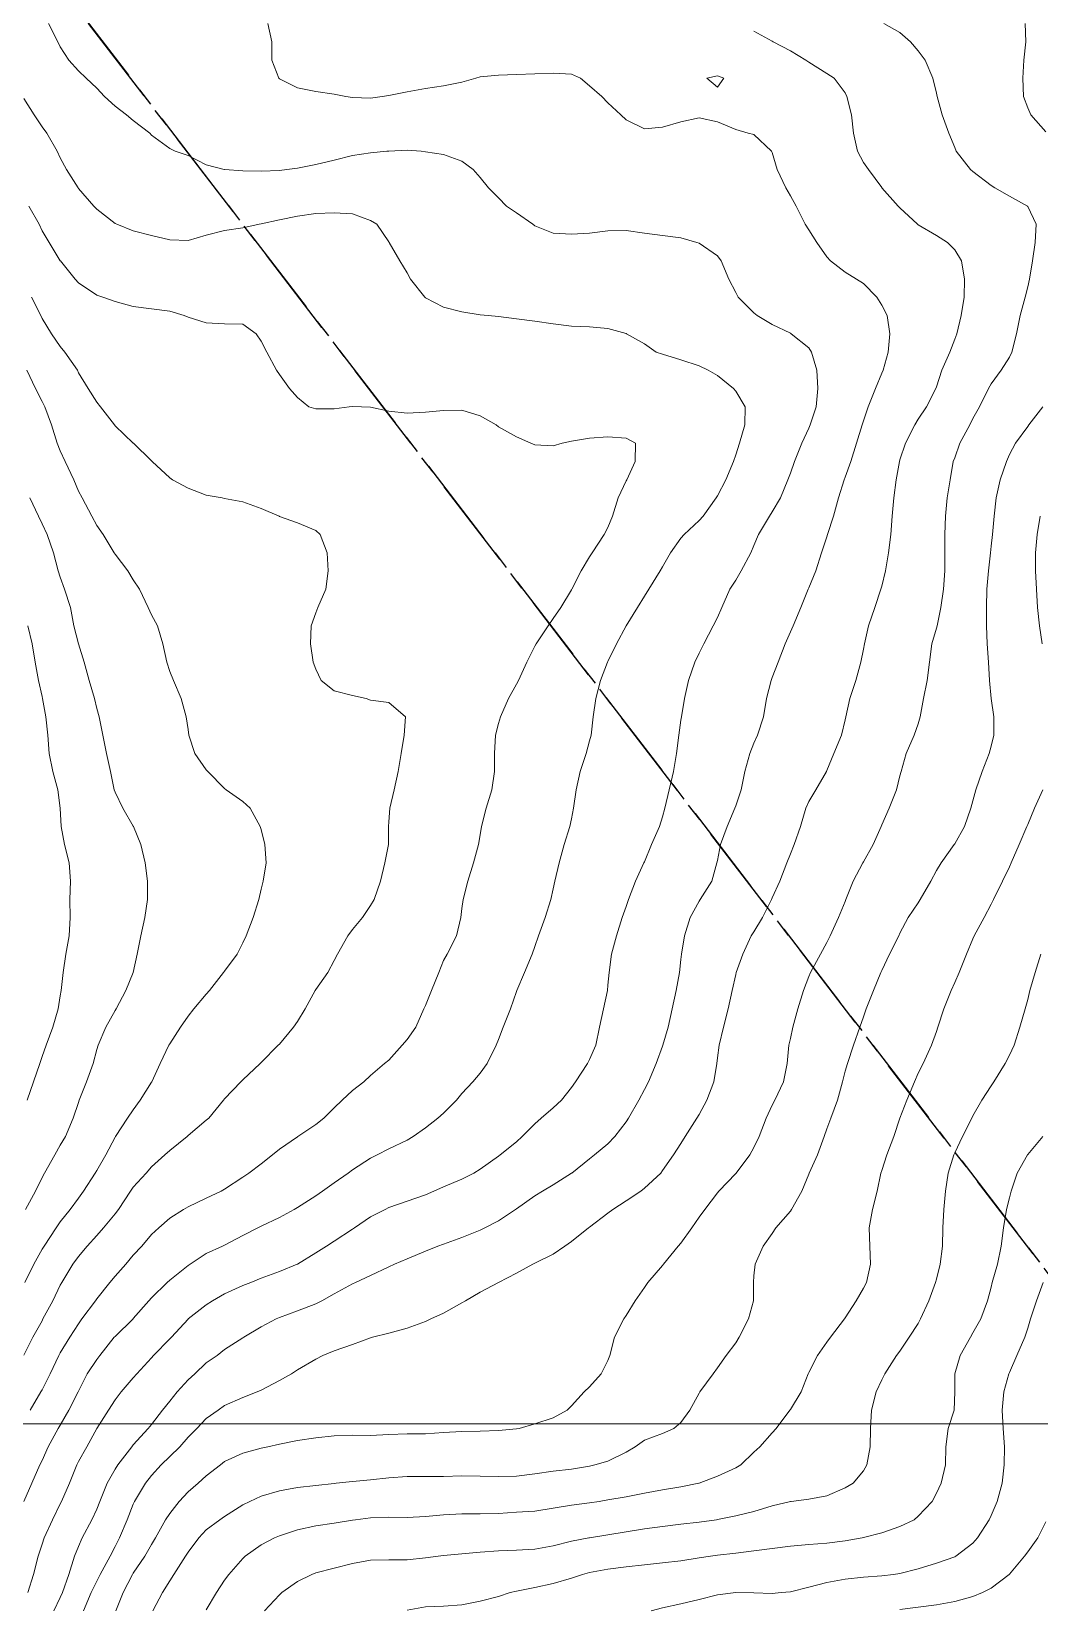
# Model space of a CAD drawing. Header units: centimetres. Extents: x 0 to 642158, y -847 to 649707.
# Drawn here: x 617182.96 to 617210.57, y 620282.32 to 620325.53 of the extents above; entities that cross this region are included whole.
import ezdxf

# ---------------------------------------------------------------- set-up
doc = ezdxf.new("R2010")
doc.units = ezdxf.units.CM
doc.header["$MEASUREMENT"] = 0
doc.linetypes.add('CENTERX2', pattern=[4, 2.5, -0.5, 0.5, -0.5])
doc.layers.add('MEV_grille', color=254, linetype='Continuous', lineweight=9)
doc.layers.add('WAL_topographie 0.5', color=253, linetype='Continuous', lineweight=20)
doc.layers.add('SPW_parcellaire cadastral', color=7, linetype='CENTERX2', lineweight=25, true_color=0xff0542)

# ---------------------------------------------------------------- blocks, each defined once
blk = doc.blocks.new('*U114')
at = {"layer": 'MEV_grille', "transparency": 33554687}
blk.add_lwpolyline([(-1338.461, 0), (1338.461, 0)], dxfattribs=at)
blk = doc.blocks.new('*U115')
at = {"layer": 'MEV_grille', "color": 0, "linetype": 'ByBlock', "lineweight": -2, "transparency": 16777216}
blk.add_blockref('*U114', (0, -2100), dxfattribs=at)

msp = doc.modelspace()

# ---------------------------------------------------------------- linework, layer by layer
at = {"layer": 'SPW_parcellaire cadastral'}
for points in [[(617146.257, 620375.609), (617171.917, 620342.183), (617234.747, 620260.301), (617106.707, 620158.882), (617115.103, 620149.589), (617064.759, 620106.478), (617053.863, 620117.239), (616968.009, 620182.814), (616937.386, 620218.037), (616956.282, 620268.99), (616938.408, 620293.768), (616934.252, 620317.224), (616964.517, 620340.941), (617015.701, 620270.757), (617035.118, 620286.317), (617053.068, 620300.715), (617070.714, 620314.879), (617111.129, 620347.351), (617146.257, 620375.609)], [(617171.917, 620342.183), (617188.127, 620354.816), (617257.267, 620270.606), (617248.531, 620260.549), (617234.747, 620260.301), (617171.917, 620342.183)]]:
    msp.add_lwpolyline(points, dxfattribs=at)
at = {"layer": 'WAL_topographie 0.5'}
for points in [[(617183.424, 620325.75), (617183.681, 620325.25), (617183.75, 620325.111), (617183.986, 620324.75), (617184.25, 620324.451), (617184.455, 620324.25), (617184.75, 620323.978), (617184.962, 620323.75), (617185.25, 620323.49), (617185.561, 620323.25), (617185.75, 620323.093), (617186.199, 620322.75), (617186.25, 620322.69), (617186.75, 620322.326), (617186.894, 620322.25), (617187.25, 620322.131), (617187.75, 620321.875), (617188.237, 620321.75), (617188.25, 620321.747), (617188.75, 620321.716), (617189.25, 620321.708), (617189.75, 620321.725), (617189.956, 620321.75), (617190.25, 620321.79), (617190.75, 620321.885), (617191.25, 620322.008), (617191.75, 620322.136), (617192.25, 620322.208), (617192.69, 620322.25), (617192.75, 620322.256), (617193.25, 620322.278), (617193.632, 620322.25), (617193.75, 620322.238), (617194.25, 620322.163), (617194.75, 620321.983), (617195.058, 620321.75), (617195.25, 620321.536), (617195.483, 620321.25), (617195.75, 620320.976), (617195.974, 620320.75), (617196.25, 620320.566), (617196.69, 620320.25), (617196.75, 620320.205), (617197.25, 620320.003), (617197.75, 620319.983), (617198.25, 620320.01), (617198.75, 620320.067), (617199.25, 620320.083), (617199.75, 620320.008), (617200.25, 620319.943), (617200.75, 620319.882), (617201.189, 620319.75), (617201.25, 620319.731), (617201.75, 620319.385), (617201.852, 620319.25), (617202.065, 620318.75), (617202.25, 620318.383), (617202.318, 620318.25), (617202.75, 620317.821), (617202.843, 620317.75), (617203.25, 620317.506), (617203.75, 620317.264), (617203.771, 620317.25), (617204.25, 620316.865), (617204.328, 620316.75), (617204.474, 620316.25), (617204.503, 620315.75), (617204.452, 620315.25), (617204.288, 620314.75), (617204.25, 620314.659), (617204.064, 620314.25), (617203.864, 620313.75), (617203.75, 620313.431), (617203.681, 620313.25), (617203.477, 620312.75), (617203.25, 620312.367), (617203.179, 620312.25), (617202.873, 620311.75), (617202.75, 620311.444), (617202.663, 620311.25), (617202.403, 620310.75), (617202.25, 620310.495), (617202.093, 620310.25), (617201.868, 620309.75), (617201.75, 620309.476), (617201.634, 620309.25), (617201.375, 620308.75), (617201.25, 620308.5), (617201.135, 620308.25), (617200.962, 620307.75), (617200.847, 620307.25), (617200.762, 620306.75), (617200.75, 620306.659), (617200.697, 620306.25), (617200.627, 620305.75), (617200.543, 620305.25), (617200.431, 620304.75), (617200.314, 620304.25), (617200.25, 620304.014), (617200.167, 620303.75), (617199.947, 620303.25), (617199.75, 620302.776), (617199.737, 620302.75), (617199.506, 620302.25), (617199.313, 620301.75), (617199.25, 620301.553), (617199.144, 620301.25), (617198.987, 620300.75), (617198.851, 620300.25), (617198.781, 620299.75), (617198.75, 620299.397), (617198.736, 620299.25), (617198.628, 620298.75), (617198.52, 620298.25), (617198.419, 620297.75), (617198.25, 620297.364), (617198.193, 620297.25), (617197.862, 620296.75), (617197.75, 620296.59), (617197.479, 620296.25), (617197.25, 620296.033), (617196.926, 620295.75), (617196.75, 620295.598), (617196.404, 620295.25), (617196.25, 620295.106), (617195.799, 620294.75), (617195.75, 620294.715), (617195.25, 620294.359), (617195.077, 620294.25), (617194.75, 620294.079), (617194.25, 620293.869), (617193.979, 620293.75), (617193.75, 620293.65), (617193.25, 620293.478), (617192.75, 620293.302), (617192.649, 620293.25), (617192.25, 620293.046), (617191.811, 620292.75), (617191.75, 620292.71), (617191.25, 620292.38), (617191.039, 620292.25), (617190.75, 620292.063), (617190.25, 620291.754), (617190.242, 620291.75), (617189.75, 620291.552), (617189.25, 620291.367), (617188.965, 620291.25), (617188.75, 620291.165), (617188.25, 620290.939), (617187.921, 620290.75), (617187.75, 620290.641), (617187.257, 620290.25), (617187.25, 620290.244), (617186.794, 620289.75), (617186.75, 620289.703), (617186.306, 620289.25), (617186.25, 620289.188), (617185.848, 620288.75), (617185.75, 620288.641), (617185.421, 620288.25), (617185.25, 620288.038), (617185.068, 620287.75), (617184.75, 620287.252), (617184.749, 620287.25), (617184.475, 620286.75), (617184.25, 620286.344), (617184.203, 620286.25), (617183.998, 620285.75), (617183.782, 620285.25), (617183.75, 620285.188), (617183.535, 620284.75), (617183.307, 620284.25), (617183.25, 620284.081), (617183.142, 620283.75), (617183.017, 620283.25), (617182.859, 620282.75)], [(617189.438, 620325.75), (617189.542, 620325.25), (617189.542, 620324.75), (617189.732, 620324.25), (617189.75, 620324.235), (617190.25, 620323.993), (617190.75, 620323.89), (617191.25, 620323.814), (617191.573, 620323.75), (617191.75, 620323.726), (617192.25, 620323.708), (617192.568, 620323.75), (617192.75, 620323.779), (617193.25, 620323.88), (617193.75, 620323.968), (617194.25, 620324.043), (617194.75, 620324.148), (617195.129, 620324.25), (617195.25, 620324.287), (617195.75, 620324.334), (617196.25, 620324.352), (617196.75, 620324.371), (617197.25, 620324.388), (617197.75, 620324.362), (617197.995, 620324.25), (617198.25, 620324.042), (617198.583, 620323.75), (617198.75, 620323.577), (617199.103, 620323.25), (617199.25, 620323.114), (617199.75, 620322.869), (617200.25, 620322.912), (617200.75, 620323.06), (617201.25, 620323.17), (617201.75, 620323.058), (617202.25, 620322.849), (617202.59, 620322.75), (617202.75, 620322.708), (617203.233, 620322.25), (617203.25, 620322.214), (617203.387, 620321.75), (617203.621, 620321.25), (617203.75, 620321.033), (617203.911, 620320.75), (617204.157, 620320.25), (617204.25, 620320.102), (617204.477, 620319.75), (617204.75, 620319.356), (617204.851, 620319.25), (617205.25, 620318.937), (617205.56, 620318.75), (617205.75, 620318.624), (617206.116, 620318.25), (617206.25, 620318.034), (617206.396, 620317.75), (617206.474, 620317.25), (617206.425, 620316.75), (617206.286, 620316.25), (617206.25, 620316.169), (617206.079, 620315.75), (617205.878, 620315.25), (617205.75, 620314.868), (617205.711, 620314.75), (617205.559, 620314.25), (617205.408, 620313.75), (617205.25, 620313.316), (617205.223, 620313.25), (617205.064, 620312.75), (617204.929, 620312.25), (617204.769, 620311.75), (617204.75, 620311.681), (617204.605, 620311.25), (617204.443, 620310.75), (617204.25, 620310.288), (617204.235, 620310.25), (617204.037, 620309.75), (617203.826, 620309.25), (617203.75, 620309.079), (617203.606, 620308.75), (617203.418, 620308.25), (617203.25, 620307.832), (617203.218, 620307.75), (617203.099, 620307.25), (617203.012, 620306.75), (617202.846, 620306.25), (617202.75, 620306.033), (617202.641, 620305.75), (617202.504, 620305.25), (617202.397, 620304.75), (617202.25, 620304.316), (617202.228, 620304.25), (617202.018, 620303.75), (617201.836, 620303.25), (617201.75, 620302.814), (617201.736, 620302.75), (617201.596, 620302.25), (617201.282, 620301.75), (617201.25, 620301.701), (617201.008, 620301.25), (617200.845, 620300.75), (617200.766, 620300.25), (617200.75, 620300.102), (617200.712, 620299.75), (617200.622, 620299.25), (617200.506, 620298.75), (617200.401, 620298.25), (617200.258, 620297.75), (617200.25, 620297.727), (617200.076, 620297.25), (617199.864, 620296.75), (617199.75, 620296.537), (617199.597, 620296.25), (617199.314, 620295.75), (617199.25, 620295.653), (617198.939, 620295.25), (617198.75, 620295.053), (617198.384, 620294.75), (617198.25, 620294.64), (617197.76, 620294.25), (617197.75, 620294.243), (617197.25, 620293.93), (617196.962, 620293.75), (617196.75, 620293.621), (617196.25, 620293.271), (617196.219, 620293.25), (617195.75, 620292.936), (617195.378, 620292.75), (617195.25, 620292.688), (617194.75, 620292.486), (617194.25, 620292.302), (617194.093, 620292.25), (617193.75, 620292.105), (617193.25, 620291.9), (617192.908, 620291.75), (617192.75, 620291.676), (617192.25, 620291.443), (617191.836, 620291.25), (617191.75, 620291.214), (617191.25, 620290.938), (617190.913, 620290.75), (617190.75, 620290.666), (617190.25, 620290.475), (617189.75, 620290.289), (617189.66, 620290.25), (617189.25, 620290.031), (617188.78, 620289.75), (617188.75, 620289.731), (617188.25, 620289.41), (617188.043, 620289.25), (617187.75, 620289.046), (617187.432, 620288.75), (617187.25, 620288.58), (617186.955, 620288.25), (617186.75, 620287.994), (617186.551, 620287.75), (617186.25, 620287.355), (617186.16, 620287.25), (617185.75, 620286.8), (617185.71, 620286.75), (617185.322, 620286.25), (617185.25, 620286.132), (617185.034, 620285.75), (617184.834, 620285.25), (617184.75, 620285.04), (617184.613, 620284.75), (617184.351, 620284.25), (617184.25, 620284.018), (617184.143, 620283.75), (617183.98, 620283.25), (617183.806, 620282.75), (617183.75, 620282.62), (617183.577, 620282.25)], [(617206.309, 620325.75), (617206.75, 620325.504), (617207.042, 620325.25), (617207.25, 620325.006), (617207.445, 620324.75), (617207.654, 620324.25), (617207.75, 620323.847), (617207.768, 620323.75), (617207.909, 620323.25), (617208.092, 620322.75), (617208.25, 620322.358), (617208.292, 620322.25), (617208.683, 620321.75), (617208.75, 620321.693), (617209.25, 620321.309), (617209.35, 620321.25), (617209.75, 620321.022), (617210.24, 620320.75), (617210.25, 620320.74), (617210.484, 620320.25), (617210.451, 620319.75), (617210.38, 620319.25), (617210.303, 620318.75), (617210.25, 620318.534), (617210.178, 620318.25), (617210.039, 620317.75), (617209.943, 620317.25), (617209.816, 620316.75), (617209.75, 620316.612), (617209.523, 620316.25), (617209.25, 620315.878), (617209.176, 620315.75), (617208.929, 620315.25), (617208.75, 620314.929), (617208.66, 620314.75), (617208.392, 620314.25), (617208.25, 620313.854), (617208.212, 620313.75), (617208.123, 620313.25), (617208.046, 620312.75), (617207.994, 620312.25), (617207.984, 620311.75), (617207.981, 620311.25), (617207.975, 620310.75), (617207.94, 620310.25), (617207.867, 620309.75), (617207.766, 620309.25), (617207.75, 620309.184), (617207.627, 620308.75), (617207.555, 620308.25), (617207.495, 620307.75), (617207.398, 620307.25), (617207.307, 620306.75), (617207.25, 620306.561), (617207.14, 620306.25), (617206.922, 620305.75), (617206.779, 620305.25), (617206.75, 620305.134), (617206.654, 620304.75), (617206.455, 620304.25), (617206.25, 620303.789), (617206.233, 620303.75), (617206.015, 620303.25), (617205.75, 620302.776), (617205.735, 620302.75), (617205.464, 620302.25), (617205.272, 620301.75), (617205.25, 620301.692), (617205.07, 620301.25), (617204.841, 620300.75), (617204.75, 620300.568), (617204.57, 620300.25), (617204.299, 620299.75), (617204.25, 620299.636), (617204.104, 620299.25), (617203.953, 620298.75), (617203.812, 620298.25), (617203.75, 620297.936), (617203.708, 620297.75), (617203.66, 620297.25), (617203.56, 620296.75), (617203.321, 620296.25), (617203.25, 620296.109), (617203.081, 620295.75), (617202.894, 620295.25), (617202.75, 620294.954), (617202.642, 620294.75), (617202.261, 620294.25), (617202.25, 620294.237), (617201.792, 620293.75), (617201.75, 620293.705), (617201.402, 620293.25), (617201.25, 620293.038), (617201.051, 620292.75), (617200.75, 620292.327), (617200.679, 620292.25), (617200.274, 620291.75), (617200.25, 620291.714), (617199.847, 620291.25), (617199.75, 620291.111), (617199.493, 620290.75), (617199.25, 620290.347), (617199.183, 620290.25), (617198.935, 620289.75), (617198.806, 620289.25), (617198.75, 620289.11), (617198.568, 620288.75), (617198.25, 620288.392), (617198.096, 620288.25), (617197.75, 620287.866), (617197.634, 620287.75), (617197.25, 620287.538), (617196.75, 620287.378), (617196.317, 620287.25), (617196.25, 620287.238), (617195.75, 620287.193), (617195.25, 620287.178), (617194.75, 620287.166), (617194.25, 620287.142), (617193.75, 620287.107), (617193.25, 620287.099), (617192.75, 620287.085), (617192.25, 620287.06), (617191.75, 620287.067), (617191.25, 620287.052), (617190.75, 620286.991), (617190.25, 620286.918), (617189.75, 620286.822), (617189.434, 620286.75), (617189.25, 620286.714), (617188.75, 620286.577), (617188.25, 620286.34), (617188.134, 620286.25), (617187.75, 620285.952), (617187.528, 620285.75), (617187.25, 620285.514), (617187.008, 620285.25), (617186.75, 620284.921), (617186.635, 620284.75), (617186.36, 620284.25), (617186.25, 620284.069), (617186.068, 620283.75), (617185.75, 620283.286), (617185.728, 620283.25), (617185.476, 620282.75), (617185.267, 620282.25)], [(617210.177, 620325.75), (617210.201, 620325.25), (617210.148, 620324.75), (617210.113, 620324.25), (617210.13, 620323.75), (617210.25, 620323.442), (617210.337, 620323.25), (617210.75, 620322.785)], [(617202.75, 620325.545), (617203.25, 620325.264), (617203.278, 620325.25), (617203.75, 620325.007), (617204.174, 620324.75), (617204.25, 620324.692), (617204.75, 620324.38), (617204.951, 620324.25), (617205.25, 620323.848), (617205.296, 620323.75), (617205.426, 620323.25), (617205.479, 620322.75), (617205.591, 620322.25), (617205.75, 620321.944), (617205.891, 620321.75), (617206.25, 620321.255), (617206.254, 620321.25), (617206.704, 620320.75), (617206.75, 620320.705), (617207.227, 620320.25), (617207.25, 620320.233), (617207.75, 620319.944), (617208.054, 620319.75), (617208.25, 620319.548), (617208.44, 620319.25), (617208.522, 620318.75), (617208.51, 620318.25), (617208.43, 620317.75), (617208.305, 620317.25), (617208.25, 620317.106), (617208.113, 620316.75), (617207.9, 620316.25), (617207.75, 620315.796), (617207.733, 620315.75), (617207.481, 620315.25), (617207.25, 620314.907), (617207.156, 620314.75), (617206.904, 620314.25), (617206.75, 620313.793), (617206.737, 620313.75), (617206.647, 620313.25), (617206.583, 620312.75), (617206.534, 620312.25), (617206.496, 620311.75), (617206.439, 620311.25), (617206.351, 620310.75), (617206.25, 620310.33), (617206.23, 620310.25), (617206.063, 620309.75), (617205.893, 620309.25), (617205.778, 620308.75), (617205.75, 620308.607), (617205.68, 620308.25), (617205.539, 620307.75), (617205.38, 620307.25), (617205.266, 620306.75), (617205.25, 620306.672), (617205.147, 620306.25), (617204.942, 620305.75), (617204.75, 620305.278), (617204.737, 620305.25), (617204.444, 620304.75), (617204.25, 620304.43), (617204.169, 620304.25), (617204.024, 620303.75), (617203.848, 620303.25), (617203.75, 620303), (617203.653, 620302.75), (617203.463, 620302.25), (617203.25, 620301.793), (617203.232, 620301.75), (617202.983, 620301.25), (617202.75, 620300.86), (617202.678, 620300.75), (617202.443, 620300.25), (617202.265, 620299.75), (617202.25, 620299.693), (617202.15, 620299.25), (617202.04, 620298.75), (617201.916, 620298.25), (617201.798, 620297.75), (617201.75, 620297.411), (617201.73, 620297.25), (617201.648, 620296.75), (617201.456, 620296.25), (617201.25, 620295.855), (617201.188, 620295.75), (617200.871, 620295.25), (617200.75, 620295.062), (617200.548, 620294.75), (617200.25, 620294.315), (617200.199, 620294.25), (617199.75, 620293.832), (617199.648, 620293.75), (617199.25, 620293.49), (617198.884, 620293.25), (617198.75, 620293.152), (617198.25, 620292.77), (617198.22, 620292.75), (617197.75, 620292.37), (617197.569, 620292.25), (617197.25, 620292.029), (617196.75, 620291.778), (617196.698, 620291.75), (617196.25, 620291.508), (617195.75, 620291.25), (617195.75, 620291.25), (617195.25, 620290.989), (617194.849, 620290.75), (617194.75, 620290.691), (617194.25, 620290.413), (617193.897, 620290.25), (617193.75, 620290.183), (617193.25, 620289.998), (617192.75, 620289.863), (617192.301, 620289.75), (617192.25, 620289.733), (617191.75, 620289.554), (617191.25, 620289.377), (617190.942, 620289.25), (617190.75, 620289.153), (617190.25, 620288.855), (617190.082, 620288.75), (617189.75, 620288.564), (617189.25, 620288.296), (617189.144, 620288.25), (617188.75, 620288.094), (617188.25, 620287.876), (617188.078, 620287.75), (617187.75, 620287.52), (617187.492, 620287.25), (617187.25, 620287.008), (617187.026, 620286.75), (617186.75, 620286.478), (617186.514, 620286.25), (617186.25, 620285.963), (617186.081, 620285.75), (617185.787, 620285.25), (617185.75, 620285.176), (617185.578, 620284.75), (617185.374, 620284.25), (617185.25, 620284.011), (617185.114, 620283.75), (617184.842, 620283.25), (617184.75, 620283.067), (617184.6, 620282.75), (617184.382, 620282.25)], [(617201.928, 620324.25), (617201.75, 620324.007), (617201.464, 620324.25), (617201.75, 620324.315), (617201.928, 620324.25)], [(617182.75, 620323.701), (617183.035, 620323.25), (617183.25, 620322.924), (617183.383, 620322.75), (617183.666, 620322.25), (617183.75, 620322.068), (617183.918, 620321.75), (617184.236, 620321.25), (617184.25, 620321.231), (617184.664, 620320.75), (617184.75, 620320.662), (617185.25, 620320.275), (617185.298, 620320.25), (617185.75, 620320.067), (617186.25, 620319.945), (617186.75, 620319.828), (617187.25, 620319.81), (617187.75, 620319.951), (617188.25, 620320.079), (617188.75, 620320.151), (617189.195, 620320.25), (617189.25, 620320.262), (617189.75, 620320.376), (617190.25, 620320.472), (617190.75, 620320.542), (617191.25, 620320.567), (617191.75, 620320.534), (617192.25, 620320.357), (617192.417, 620320.25), (617192.75, 620319.766), (617192.759, 620319.75), (617193.048, 620319.25), (617193.25, 620318.922), (617193.346, 620318.75), (617193.732, 620318.25), (617193.75, 620318.237), (617194.25, 620317.975), (617194.75, 620317.847), (617195.25, 620317.773), (617195.469, 620317.75), (617195.75, 620317.719), (617196.25, 620317.663), (617196.75, 620317.593), (617197.25, 620317.518), (617197.75, 620317.457), (617198.25, 620317.44), (617198.75, 620317.392), (617199.25, 620317.254), (617199.262, 620317.25), (617199.75, 620316.973), (617200.073, 620316.75), (617200.25, 620316.691), (617200.75, 620316.535), (617201.25, 620316.368), (617201.497, 620316.25), (617201.75, 620316.105), (617202.19, 620315.75), (617202.25, 620315.677), (617202.511, 620315.25), (617202.5, 620314.75), (617202.355, 620314.25), (617202.25, 620313.931), (617202.194, 620313.75), (617201.982, 620313.25), (617201.75, 620312.804), (617201.717, 620312.75), (617201.362, 620312.25), (617201.25, 620312.132), (617200.837, 620311.75), (617200.75, 620311.644), (617200.463, 620311.25), (617200.25, 620310.866), (617200.186, 620310.75), (617199.868, 620310.25), (617199.75, 620310.055), (617199.561, 620309.75), (617199.25, 620309.25), (617199.25, 620309.25), (617198.988, 620308.75), (617198.75, 620308.272), (617198.739, 620308.25), (617198.545, 620307.75), (617198.417, 620307.25), (617198.347, 620306.75), (617198.293, 620306.25), (617198.25, 620306.094), (617198.154, 620305.75), (617197.992, 620305.25), (617197.881, 620304.75), (617197.809, 620304.25), (617197.75, 620303.953), (617197.708, 620303.75), (617197.554, 620303.25), (617197.413, 620302.75), (617197.299, 620302.25), (617197.25, 620302.041), (617197.19, 620301.75), (617197.034, 620301.25), (617196.849, 620300.75), (617196.75, 620300.456), (617196.677, 620300.25), (617196.47, 620299.75), (617196.259, 620299.25), (617196.25, 620299.223), (617196.08, 620298.75), (617195.883, 620298.25), (617195.75, 620297.911), (617195.688, 620297.75), (617195.443, 620297.25), (617195.25, 620296.989), (617195.052, 620296.75), (617194.75, 620296.426), (617194.607, 620296.25), (617194.25, 620295.891), (617194.091, 620295.75), (617193.75, 620295.49), (617193.418, 620295.25), (617193.25, 620295.153), (617192.75, 620294.913), (617192.434, 620294.75), (617192.25, 620294.66), (617191.75, 620294.334), (617191.632, 620294.25), (617191.25, 620293.98), (617190.935, 620293.75), (617190.75, 620293.621), (617190.25, 620293.303), (617190.159, 620293.25), (617189.75, 620293.033), (617189.25, 620292.795), (617189.162, 620292.75), (617188.75, 620292.537), (617188.25, 620292.277), (617188.19, 620292.25), (617187.75, 620292.049), (617187.304, 620291.75), (617187.25, 620291.713), (617186.75, 620291.31), (617186.681, 620291.25), (617186.25, 620290.832), (617186.173, 620290.75), (617185.75, 620290.259), (617185.742, 620290.25), (617185.25, 620289.774), (617185.23, 620289.75), (617184.833, 620289.25), (617184.75, 620289.142), (617184.489, 620288.75), (617184.25, 620288.275), (617184.239, 620288.25), (617183.984, 620287.75), (617183.75, 620287.342), (617183.696, 620287.25), (617183.422, 620286.75), (617183.25, 620286.376), (617183.188, 620286.25), (617182.966, 620285.75), (617182.753, 620285.25)], [(617182.884, 620320.75), (617183.167, 620320.25), (617183.25, 620320.073), (617183.448, 620319.75), (617183.75, 620319.253), (617183.753, 620319.25), (617184.154, 620318.75), (617184.25, 620318.647), (617184.75, 620318.31), (617184.914, 620318.25), (617185.25, 620318.131), (617185.75, 620317.997), (617186.25, 620317.935), (617186.75, 620317.867), (617187.139, 620317.75), (617187.25, 620317.702), (617187.75, 620317.545), (617188.25, 620317.524), (617188.75, 620317.516), (617189.112, 620317.25), (617189.25, 620317.047), (617189.406, 620316.75), (617189.67, 620316.25), (617189.75, 620316.133), (617190.024, 620315.75), (617190.25, 620315.506), (617190.562, 620315.25), (617190.75, 620315.195), (617191.25, 620315.192), (617191.662, 620315.25), (617191.75, 620315.259), (617192, 620315.25), (617192.25, 620315.24), (617192.75, 620315.131), (617193.25, 620315.074), (617193.75, 620315.098), (617194.25, 620315.148), (617194.75, 620315.157), (617195.25, 620314.998), (617195.692, 620314.75), (617195.75, 620314.698), (617196.25, 620314.427), (617196.639, 620314.25), (617196.75, 620314.203), (617197.25, 620314.179), (617197.5, 620314.25), (617197.75, 620314.306), (617198.25, 620314.391), (617198.75, 620314.424), (617199.25, 620314.387), (617199.508, 620314.25), (617199.495, 620313.75), (617199.266, 620313.25), (617199.25, 620313.222), (617199.031, 620312.75), (617198.876, 620312.25), (617198.75, 620311.941), (617198.651, 620311.75), (617198.323, 620311.25), (617198.25, 620311.137), (617198.014, 620310.75), (617197.759, 620310.25), (617197.75, 620310.235), (617197.458, 620309.75), (617197.25, 620309.445), (617197.111, 620309.25), (617196.782, 620308.75), (617196.75, 620308.686), (617196.531, 620308.25), (617196.3, 620307.75), (617196.25, 620307.644), (617196.03, 620307.25), (617195.808, 620306.75), (617195.75, 620306.569), (617195.671, 620306.25), (617195.643, 620305.75), (617195.645, 620305.25), (617195.571, 620304.75), (617195.42, 620304.25), (617195.291, 620303.75), (617195.25, 620303.519), (617195.202, 620303.25), (617195.064, 620302.75), (617194.914, 620302.25), (617194.789, 620301.75), (617194.75, 620301.5), (617194.721, 620301.25), (617194.604, 620300.75), (617194.345, 620300.25), (617194.25, 620300.074), (617194.12, 620299.75), (617193.916, 620299.25), (617193.75, 620298.838), (617193.71, 620298.75), (617193.49, 620298.25), (617193.25, 620297.911), (617193.11, 620297.75), (617192.75, 620297.345), (617192.633, 620297.25), (617192.25, 620296.924), (617192.061, 620296.75), (617191.75, 620296.509), (617191.468, 620296.25), (617191.25, 620296.04), (617190.971, 620295.75), (617190.75, 620295.578), (617190.259, 620295.25), (617190.25, 620295.245), (617189.75, 620294.904), (617189.565, 620294.75), (617189.25, 620294.501), (617188.915, 620294.25), (617188.75, 620294.14), (617188.25, 620293.804), (617188.156, 620293.75), (617187.75, 620293.563), (617187.25, 620293.327), (617187.121, 620293.25), (617186.75, 620293.009), (617186.45, 620292.75), (617186.25, 620292.565), (617185.98, 620292.25), (617185.75, 620291.995), (617185.545, 620291.75), (617185.25, 620291.426), (617185.105, 620291.25), (617184.75, 620290.799), (617184.715, 620290.75), (617184.341, 620290.25), (617184.25, 620290.121), (617184.014, 620289.75), (617183.75, 620289.32), (617183.712, 620289.25), (617183.472, 620288.75), (617183.25, 620288.304), (617183.221, 620288.25), (617182.925, 620287.75)], [(617182.957, 620318.25), (617183.213, 620317.75), (617183.25, 620317.671), (617183.513, 620317.25), (617183.75, 620316.9), (617183.877, 620316.75), (617184.217, 620316.25), (617184.25, 620316.183), (617184.515, 620315.75), (617184.75, 620315.377), (617184.853, 620315.25), (617185.234, 620314.75), (617185.25, 620314.731), (617185.75, 620314.254), (617185.754, 620314.25), (617186.25, 620313.763), (617186.263, 620313.75), (617186.75, 620313.303), (617186.823, 620313.25), (617187.25, 620313.018), (617187.75, 620312.829), (617188.187, 620312.75), (617188.25, 620312.738), (617188.75, 620312.644), (617189.25, 620312.462), (617189.741, 620312.25), (617189.75, 620312.245), (617190.25, 620312.071), (617190.75, 620311.858), (617190.868, 620311.75), (617191.064, 620311.25), (617191.089, 620310.75), (617191.02, 620310.25), (617190.804, 620309.75), (617190.75, 620309.601), (617190.623, 620309.25), (617190.604, 620308.75), (617190.677, 620308.25), (617190.75, 620308.058), (617190.895, 620307.75), (617191.25, 620307.468), (617191.75, 620307.336), (617192.125, 620307.25), (617192.25, 620307.212), (617192.75, 620307.141), (617193.205, 620306.75), (617193.168, 620306.25), (617193.091, 620305.75), (617193.005, 620305.25), (617192.899, 620304.75), (617192.773, 620304.25), (617192.75, 620303.875), (617192.742, 620303.75), (617192.742, 620303.25), (617192.639, 620302.75), (617192.521, 620302.25), (617192.349, 620301.75), (617192.25, 620301.581), (617192.027, 620301.25), (617191.75, 620300.922), (617191.629, 620300.75), (617191.342, 620300.25), (617191.25, 620300.076), (617191.074, 620299.75), (617190.75, 620299.284), (617190.729, 620299.25), (617190.457, 620298.75), (617190.25, 620298.407), (617190.141, 620298.25), (617189.75, 620297.782), (617189.719, 620297.75), (617189.25, 620297.277), (617189.224, 620297.25), (617188.75, 620296.802), (617188.694, 620296.75), (617188.25, 620296.282), (617188.224, 620296.25), (617187.818, 620295.75), (617187.75, 620295.695), (617187.25, 620295.276), (617187.223, 620295.25), (617186.75, 620294.871), (617186.614, 620294.75), (617186.25, 620294.424), (617186.098, 620294.25), (617185.75, 620293.86), (617185.675, 620293.75), (617185.34, 620293.25), (617185.25, 620293.131), (617184.937, 620292.75), (617184.75, 620292.542), (617184.486, 620292.25), (617184.25, 620291.961), (617184.095, 620291.75), (617183.794, 620291.25), (617183.75, 620291.174), (617183.545, 620290.75), (617183.276, 620290.25), (617183.25, 620290.204), (617182.998, 620289.75), (617182.75, 620289.257)], [(617182.835, 620316.25), (617183.072, 620315.75), (617183.25, 620315.395), (617183.324, 620315.25), (617183.513, 620314.75), (617183.664, 620314.25), (617183.75, 620314.039), (617183.887, 620313.75), (617184.119, 620313.25), (617184.25, 620312.938), (617184.347, 620312.75), (617184.618, 620312.25), (617184.75, 620311.996), (617184.923, 620311.75), (617185.228, 620311.25), (617185.25, 620311.211), (617185.604, 620310.75), (617185.75, 620310.506), (617185.921, 620310.25), (617186.158, 620309.75), (617186.25, 620309.548), (617186.409, 620309.25), (617186.559, 620308.75), (617186.67, 620308.25), (617186.75, 620307.994), (617186.852, 620307.75), (617187.059, 620307.25), (617187.2, 620306.75), (617187.25, 620306.406), (617187.275, 620306.25), (617187.432, 620305.75), (617187.75, 620305.302), (617187.793, 620305.25), (617188.25, 620304.788), (617188.298, 620304.75), (617188.75, 620304.43), (617188.948, 620304.25), (617189.225, 620303.75), (617189.25, 620303.667), (617189.357, 620303.25), (617189.393, 620302.75), (617189.311, 620302.25), (617189.25, 620302.03), (617189.185, 620301.75), (617189.033, 620301.25), (617188.838, 620300.75), (617188.75, 620300.554), (617188.599, 620300.25), (617188.25, 620299.786), (617188.22, 620299.75), (617187.833, 620299.25), (617187.75, 620299.152), (617187.409, 620298.75), (617187.25, 620298.552), (617187.04, 620298.25), (617186.75, 620297.795), (617186.723, 620297.75), (617186.488, 620297.25), (617186.257, 620296.75), (617186.25, 620296.738), (617185.94, 620296.25), (617185.75, 620295.982), (617185.592, 620295.75), (617185.259, 620295.25), (617185.25, 620295.237), (617184.994, 620294.75), (617184.75, 620294.322), (617184.708, 620294.25), (617184.39, 620293.75), (617184.25, 620293.558), (617184.023, 620293.25), (617183.75, 620292.909), (617183.641, 620292.75), (617183.304, 620292.25), (617183.25, 620292.161), (617183.023, 620291.75), (617182.783, 620291.25)], [(617210.664, 620315.25), (617210.284, 620314.75), (617210.25, 620314.706), (617209.913, 620314.25), (617209.75, 620313.939), (617209.665, 620313.75), (617209.497, 620313.25), (617209.385, 620312.75), (617209.333, 620312.25), (617209.285, 620311.75), (617209.25, 620311.426), (617209.231, 620311.25), (617209.177, 620310.75), (617209.133, 620310.25), (617209.117, 620309.75), (617209.119, 620309.25), (617209.136, 620308.75), (617209.173, 620308.25), (617209.207, 620307.75), (617209.25, 620307.25), (617209.25, 620307.25), (617209.321, 620306.75), (617209.324, 620306.25), (617209.25, 620305.944), (617209.197, 620305.75), (617209, 620305.25), (617208.833, 620304.75), (617208.75, 620304.453), (617208.696, 620304.25), (617208.514, 620303.75), (617208.25, 620303.267), (617208.239, 620303.25), (617207.876, 620302.75), (617207.75, 620302.543), (617207.6, 620302.25), (617207.307, 620301.75), (617207.25, 620301.658), (617206.976, 620301.25), (617206.75, 620300.819), (617206.717, 620300.75), (617206.466, 620300.25), (617206.25, 620299.797), (617206.229, 620299.75), (617206.03, 620299.25), (617205.828, 620298.75), (617205.75, 620298.528), (617205.65, 620298.25), (617205.477, 620297.75), (617205.311, 620297.25), (617205.25, 620297.042), (617205.177, 620296.75), (617205.04, 620296.25), (617204.86, 620295.75), (617204.75, 620295.457), (617204.672, 620295.25), (617204.494, 620294.75), (617204.264, 620294.25), (617204.25, 620294.219), (617204.059, 620293.75), (617203.78, 620293.25), (617203.75, 620293.207), (617203.346, 620292.75), (617203.25, 620292.589), (617203.006, 620292.25), (617202.78, 620291.75), (617202.75, 620291.432), (617202.736, 620291.25), (617202.734, 620290.75), (617202.604, 620290.25), (617202.348, 620289.75), (617202.25, 620289.596), (617201.992, 620289.25), (617201.75, 620288.915), (617201.638, 620288.75), (617201.268, 620288.25), (617201.25, 620288.221), (617200.997, 620287.75), (617200.75, 620287.409), (617200.555, 620287.25), (617200.25, 620287.115), (617199.75, 620286.927), (617199.497, 620286.75), (617199.25, 620286.602), (617198.75, 620286.353), (617198.394, 620286.25), (617198.25, 620286.217), (617197.75, 620286.137), (617197.25, 620286.08), (617196.75, 620286.005), (617196.25, 620285.945), (617195.75, 620285.93), (617195.25, 620285.946), (617194.75, 620285.954), (617194.25, 620285.937), (617193.75, 620285.929), (617193.25, 620285.929), (617192.75, 620285.895), (617192.25, 620285.842), (617191.75, 620285.8), (617191.311, 620285.75), (617191.25, 620285.743), (617190.75, 620285.686), (617190.25, 620285.628), (617189.75, 620285.538), (617189.25, 620285.392), (617188.941, 620285.25), (617188.75, 620285.157), (617188.25, 620284.836), (617188.124, 620284.75), (617187.75, 620284.473), (617187.543, 620284.25), (617187.25, 620283.862), (617187.183, 620283.75), (617186.863, 620283.25), (617186.75, 620283.073), (617186.552, 620282.75), (617186.284, 620282.25)], [(617182.917, 620312.75), (617183.157, 620312.25), (617183.25, 620312.044), (617183.388, 620311.75), (617183.563, 620311.25), (617183.692, 620310.75), (617183.75, 620310.575), (617183.868, 620310.25), (617184.029, 620309.75), (617184.125, 620309.25), (617184.25, 620308.75), (617184.25, 620308.75), (617184.401, 620308.25), (617184.538, 620307.75), (617184.684, 620307.25), (617184.75, 620306.979), (617184.817, 620306.75), (617184.912, 620306.25), (617185.013, 620305.75), (617185.124, 620305.25), (617185.227, 620304.75), (617185.25, 620304.689), (617185.462, 620304.25), (617185.75, 620303.76), (617185.757, 620303.75), (617185.959, 620303.25), (617186.078, 620302.75), (617186.137, 620302.25), (617186.135, 620301.75), (617186.069, 620301.25), (617185.953, 620300.75), (617185.857, 620300.25), (617185.75, 620299.75), (617185.75, 620299.75), (617185.548, 620299.25), (617185.279, 620298.75), (617185.25, 620298.703), (617184.998, 620298.25), (617184.784, 620297.75), (617184.75, 620297.637), (617184.647, 620297.25), (617184.465, 620296.75), (617184.271, 620296.25), (617184.25, 620296.183), (617184.103, 620295.75), (617183.888, 620295.25), (617183.75, 620295.016), (617183.599, 620294.75), (617183.319, 620294.25), (617183.25, 620294.129), (617183.067, 620293.75), (617182.796, 620293.25)], [(617210.59, 620312.25), (617210.51, 620311.75), (617210.46, 620311.25), (617210.46, 620310.75), (617210.487, 620310.25), (617210.515, 620309.75), (617210.571, 620309.25), (617210.65, 620308.75)], [(617182.865, 620309.25), (617182.98, 620308.75), (617183.064, 620308.25), (617183.153, 620307.75), (617183.25, 620307.306), (617183.263, 620307.25), (617183.357, 620306.75), (617183.413, 620306.25), (617183.445, 620305.75), (617183.542, 620305.25), (617183.682, 620304.75), (617183.75, 620304.25), (617183.75, 620304.25), (617183.775, 620303.75), (617183.866, 620303.25), (617183.993, 620302.75), (617184.032, 620302.25), (617184.009, 620301.75), (617184.018, 620301.25), (617183.995, 620300.75), (617183.9, 620300.25), (617183.824, 620299.75), (617183.777, 620299.25), (617183.75, 620299.11), (617183.691, 620298.75), (617183.543, 620298.25), (617183.366, 620297.75), (617183.25, 620297.439), (617183.185, 620297.25), (617183.012, 620296.75), (617182.838, 620296.25)], [(617210.666, 620304.75), (617210.438, 620304.25), (617210.25, 620303.804), (617210.228, 620303.75), (617210.014, 620303.25), (617209.799, 620302.75), (617209.75, 620302.638), (617209.561, 620302.25), (617209.312, 620301.75), (617209.25, 620301.618), (617209.061, 620301.25), (617208.785, 620300.75), (617208.75, 620300.667), (617208.571, 620300.25), (617208.376, 620299.75), (617208.25, 620299.467), (617208.153, 620299.25), (617207.95, 620298.75), (617207.792, 620298.25), (617207.75, 620298.129), (617207.616, 620297.75), (617207.382, 620297.25), (617207.25, 620296.991), (617207.146, 620296.75), (617206.94, 620296.25), (617206.75, 620295.75), (617206.75, 620295.75), (617206.58, 620295.25), (617206.393, 620294.75), (617206.25, 620294.32), (617206.23, 620294.25), (617206.13, 620293.75), (617206, 620293.25), (617205.904, 620292.75), (617205.926, 620292.25), (617205.944, 620291.75), (617205.83, 620291.25), (617205.75, 620291.092), (617205.552, 620290.75), (617205.25, 620290.279), (617205.23, 620290.25), (617204.848, 620289.75), (617204.75, 620289.615), (617204.487, 620289.25), (617204.25, 620288.779), (617204.236, 620288.75), (617204.043, 620288.25), (617203.75, 620287.765), (617203.738, 620287.75), (617203.359, 620287.25), (617203.25, 620287.126), (617202.915, 620286.75), (617202.75, 620286.603), (617202.391, 620286.25), (617202.25, 620286.169), (617201.75, 620285.944), (617201.25, 620285.752), (617201.243, 620285.75), (617200.75, 620285.648), (617200.25, 620285.57), (617199.75, 620285.476), (617199.25, 620285.378), (617198.75, 620285.29), (617198.507, 620285.25), (617198.25, 620285.208), (617197.75, 620285.146), (617197.25, 620285.064), (617196.75, 620284.985), (617196.25, 620284.952), (617195.75, 620284.92), (617195.25, 620284.906), (617194.75, 620284.911), (617194.25, 620284.885), (617193.75, 620284.833), (617193.25, 620284.808), (617192.75, 620284.818), (617192.25, 620284.803), (617191.84, 620284.75), (617191.75, 620284.737), (617191.25, 620284.655), (617190.75, 620284.581), (617190.25, 620284.472), (617189.75, 620284.308), (617189.614, 620284.25), (617189.25, 620284.063), (617188.818, 620283.75), (617188.75, 620283.689), (617188.362, 620283.25), (617188.25, 620283.088), (617188.032, 620282.75), (617187.75, 620282.279)], [(617210.607, 620300.25), (617210.452, 620299.75), (617210.312, 620299.25), (617210.25, 620299.005), (617210.179, 620298.75), (617210.036, 620298.25), (617209.876, 620297.75), (617209.75, 620297.478), (617209.636, 620297.25), (617209.326, 620296.75), (617209.25, 620296.639), (617208.99, 620296.25), (617208.75, 620295.815), (617208.715, 620295.75), (617208.46, 620295.25), (617208.25, 620294.804), (617208.225, 620294.75), (617208.071, 620294.25), (617208.001, 620293.75), (617207.954, 620293.25), (617207.926, 620292.75), (617207.911, 620292.25), (617207.85, 620291.75), (617207.75, 620291.344), (617207.724, 620291.25), (617207.538, 620290.75), (617207.311, 620290.25), (617207.25, 620290.13), (617206.999, 620289.75), (617206.75, 620289.368), (617206.659, 620289.25), (617206.337, 620288.75), (617206.25, 620288.583), (617206.095, 620288.25), (617205.973, 620287.75), (617205.941, 620287.25), (617205.931, 620286.75), (617205.844, 620286.25), (617205.75, 620286.093), (617205.468, 620285.75), (617205.25, 620285.619), (617204.75, 620285.403), (617204.25, 620285.31), (617203.767, 620285.25), (617203.75, 620285.248), (617203.25, 620285.125), (617202.75, 620284.971), (617202.25, 620284.852), (617201.75, 620284.754), (617201.723, 620284.75), (617201.25, 620284.685), (617200.75, 620284.627), (617200.25, 620284.561), (617199.75, 620284.495), (617199.25, 620284.418), (617198.75, 620284.333), (617198.25, 620284.254), (617198.231, 620284.25), (617197.75, 620284.158), (617197.25, 620284.031), (617196.75, 620283.939), (617196.25, 620283.913), (617195.75, 620283.897), (617195.25, 620283.861), (617194.75, 620283.814), (617194.25, 620283.768), (617194.102, 620283.75), (617193.75, 620283.705), (617193.25, 620283.651), (617192.75, 620283.654), (617192.25, 620283.638), (617191.75, 620283.545), (617191.25, 620283.421), (617190.75, 620283.293), (617190.644, 620283.25), (617190.25, 620283.057), (617189.82, 620282.75), (617189.75, 620282.691), (617189.342, 620282.25)], [(617210.66, 620295.25), (617210.25, 620294.759), (617210.244, 620294.75), (617209.962, 620294.25), (617209.794, 620293.75), (617209.75, 620293.572), (617209.673, 620293.25), (617209.582, 620292.75), (617209.523, 620292.25), (617209.421, 620291.75), (617209.28, 620291.25), (617209.25, 620291.123), (617209.15, 620290.75), (617208.964, 620290.25), (617208.75, 620289.87), (617208.678, 620289.75), (617208.401, 620289.25), (617208.255, 620288.75), (617208.25, 620288.25), (617208.25, 620288.25), (617208.234, 620287.75), (617208.067, 620287.25), (617208.003, 620286.75), (617207.999, 620286.25), (617207.883, 620285.75), (617207.75, 620285.473), (617207.632, 620285.25), (617207.25, 620284.845), (617207.138, 620284.75), (617206.75, 620284.564), (617206.25, 620284.387), (617205.75, 620284.258), (617205.714, 620284.25), (617205.25, 620284.167), (617204.75, 620284.107), (617204.25, 620284.068), (617203.75, 620284.022), (617203.25, 620283.96), (617202.75, 620283.893), (617202.25, 620283.831), (617201.75, 620283.778), (617201.561, 620283.75), (617201.25, 620283.702), (617200.75, 620283.621), (617200.25, 620283.569), (617199.75, 620283.517), (617199.25, 620283.455), (617198.75, 620283.395), (617198.25, 620283.303), (617198.051, 620283.25), (617197.75, 620283.151), (617197.25, 620283), (617196.75, 620282.894), (617196.25, 620282.792), (617196.073, 620282.75), (617195.75, 620282.648), (617195.25, 620282.513), (617194.75, 620282.42), (617194.25, 620282.383), (617193.75, 620282.362), (617193.25, 620282.27)], [(617210.67, 620291.25), (617210.49, 620290.75), (617210.33, 620290.25), (617210.25, 620290.003), (617210.168, 620289.75), (617209.956, 620289.25), (617209.75, 620288.78), (617209.736, 620288.75), (617209.598, 620288.25), (617209.548, 620287.75), (617209.573, 620287.25), (617209.615, 620286.75), (617209.609, 620286.25), (617209.549, 620285.75), (617209.416, 620285.25), (617209.25, 620284.868), (617209.196, 620284.75), (617208.878, 620284.25), (617208.75, 620284.105), (617208.281, 620283.75), (617208.25, 620283.733), (617207.75, 620283.558), (617207.25, 620283.406), (617206.75, 620283.279), (617206.574, 620283.25), (617206.25, 620283.208), (617205.75, 620283.173), (617205.25, 620283.118), (617204.75, 620283.026), (617204.25, 620282.904), (617203.75, 620282.775), (617203.5, 620282.75), (617203.25, 620282.729), (617202.75, 620282.749), (617202.25, 620282.75), (617201.75, 620282.689), (617201.25, 620282.564), (617200.75, 620282.442), (617200.25, 620282.337), (617199.937, 620282.25)], [(617210.75, 620284.69), (617210.526, 620284.25), (617210.25, 620283.871), (617210.159, 620283.75), (617209.75, 620283.255), (617209.745, 620283.25), (617209.25, 620282.869), (617209.007, 620282.75), (617208.75, 620282.641), (617208.25, 620282.51), (617207.75, 620282.421), (617207.25, 620282.351), (617206.75, 620282.293)]]:
    msp.add_lwpolyline(points, dxfattribs=at)

# ---------------------------------------------------------------- block references
at = {"layer": 'MEV_grille', "transparency": 33554687}
msp.add_blockref('*U115', (616669.481, 622387.381), dxfattribs=at)

doc.saveas('drawing.dxf')
